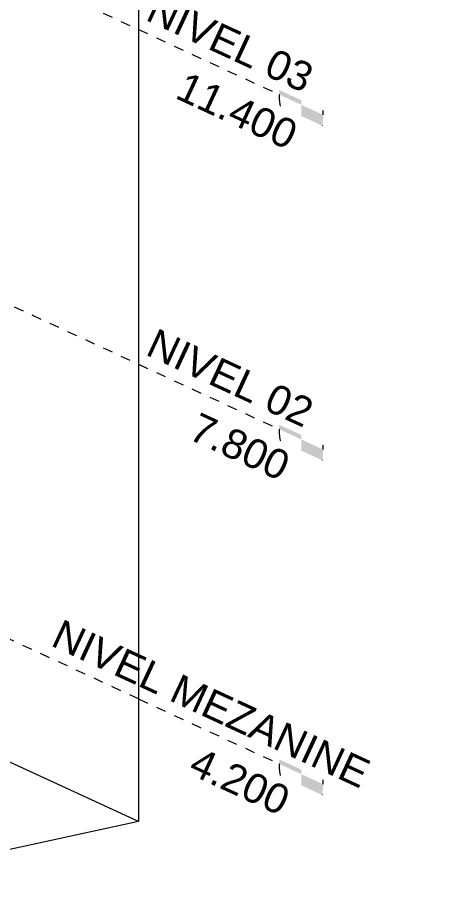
# Model space of a CAD drawing. Header units: metres. Extents: x 63 to 378, y -27 to 78.
# Drawn here: x 370.19 to 374.64, y -18.03 to -9.1 of the extents above; entities that cross this region are included whole.
import ezdxf

# ---------------------------------------------------------------- set-up
doc = ezdxf.new("R2010")
doc.units = ezdxf.units.M
doc.linetypes.add('Centre', pattern=[0.03175, 0.00635, -0.004763, 0.015875, -0.004763])
doc.layers.add('A-FLOR-LEVL', color=7, linetype='Continuous', lineweight=9)
doc.layers.add('G-ANNO-SYMB', color=7, linetype='Continuous', lineweight=9, true_color=0x0091c9)
doc.styles.add('Arial_1', font='arial.ttf', dxfattribs={"height": 0.3})

# ---------------------------------------------------------------- blocks, each defined once
blk = doc.blocks.new('Level - M_Level Head - Circle-24867-3D BUITRON TUBERIA')
at = {"layer": 'A-FLOR-LEVL'}
for points in [[(29.754, -16.8176), (29.754, -16.4381), (29.6956, -16.424), (29.6412, -16.4367), (29.5945, -16.4754), (29.5587, -16.5374), (29.5361, -16.6185), (29.5284, -16.7132)], [(29.8124, -17.2112), (29.8668, -17.1984), (29.9135, -17.1597), (29.9493, -17.0977), (29.9719, -17.0166), (29.9795, -16.9219), (29.754, -16.8176), (29.754, -17.1971)]]:
    blk.add_hatch(color=256, dxfattribs=at).paths.add_polyline_path(points)
for start_param, end_param in [(6.190523, 6.284099), (0.496018, 0.604446), (0.199785, 0.308213), (4.329106, 5.899903), (0.803317, 0.896893), (1.187514, 2.75831), (3.94491, 4.038486), (3.63761, 3.746039), (3.04893, 3.142506), (3.341378, 3.449806)]:
    blk.add_ellipse((29.754, -16.8176), major_axis=(-0.0843, 0.391), ratio=0.534993, start_param=start_param, end_param=end_param, dxfattribs=at)

msp = doc.modelspace()

# ---------------------------------------------------------------- linework, layer by layer
at = {"layer": 'A-FLOR-LEVL', "linetype": 'Centre'}
for p, q in [((369.2489, -8.2122), (371.4251, -9.2192)), ((371.4251, -9.2192), (372.8574, -9.882)), ((369.2489, -11.6278), (371.4251, -12.6348)), ((371.4251, -12.6348), (372.8574, -13.2976)), ((371.4251, -16.0504), (369.2489, -15.0434)), ((371.4251, -16.0504), (372.8574, -16.7132))]:
    msp.add_line(p, q, dxfattribs=at)

# ---------------------------------------------------------------- block references
at = {"layer": 'A-FLOR-LEVL'}
for p in [(343.3289, 6.8312), (343.3289, 3.4156), (343.3289, 0)]:
    msp.add_blockref('Level - M_Level Head - Circle-24867-3D BUITRON TUBERIA', p, dxfattribs=at)

# ---------------------------------------------------------------- next in the draw order: texts
at = {"layer": 'A-FLOR-LEVL', "char_height": 0.3, "attachment_point": 1, "rotation": 335.16809, "style": 'Arial_1', "bg_fill": 3, "box_fill_scale": 1.25, "bg_fill_color": 256, "bg_fill_true_color": 13158600, "bg_fill_transparency": 0}
for s, insert, width in [('NIVEL 03', (371.6094, -8.8449), 2.212657), ('NIVEL 02', (371.6094, -12.2605), 2.212657), ('NIVEL MEZANINE', (370.6435, -15.2292), 4.289028)]:
    msp.add_mtext(s, dxfattribs=dict(at, insert=insert, width=width))

# ---------------------------------------------------------------- next in the draw order: linework, layer by layer
at = {"layer": 'G-ANNO-SYMB'}
for p, q in [((371.4251, 17.7322), (371.4251, -17.3029)), ((371.4251, -17.3029), (368.3871, -15.897)), ((371.4251, -17.3029), (368.0724, -18.0261))]:
    msp.add_line(p, q, dxfattribs=at)

# ---------------------------------------------------------------- next in the draw order: texts
at = {"layer": 'A-FLOR-LEVL', "char_height": 0.3, "attachment_point": 1, "rotation": 335.16809, "style": 'Arial_1', "bg_fill": 3, "box_fill_scale": 1.25, "bg_fill_color": 256, "bg_fill_true_color": 13158600, "bg_fill_transparency": 0}
for s, insert, width in [('11.400', (371.9109, -9.6409), 1.587341), ('7.800', (372.0451, -13.1186), 1.298734), ('4.200', (372.0451, -16.5342), 1.298734)]:
    msp.add_mtext(s, dxfattribs=dict(at, insert=insert, width=width))

doc.saveas('drawing.dxf')
